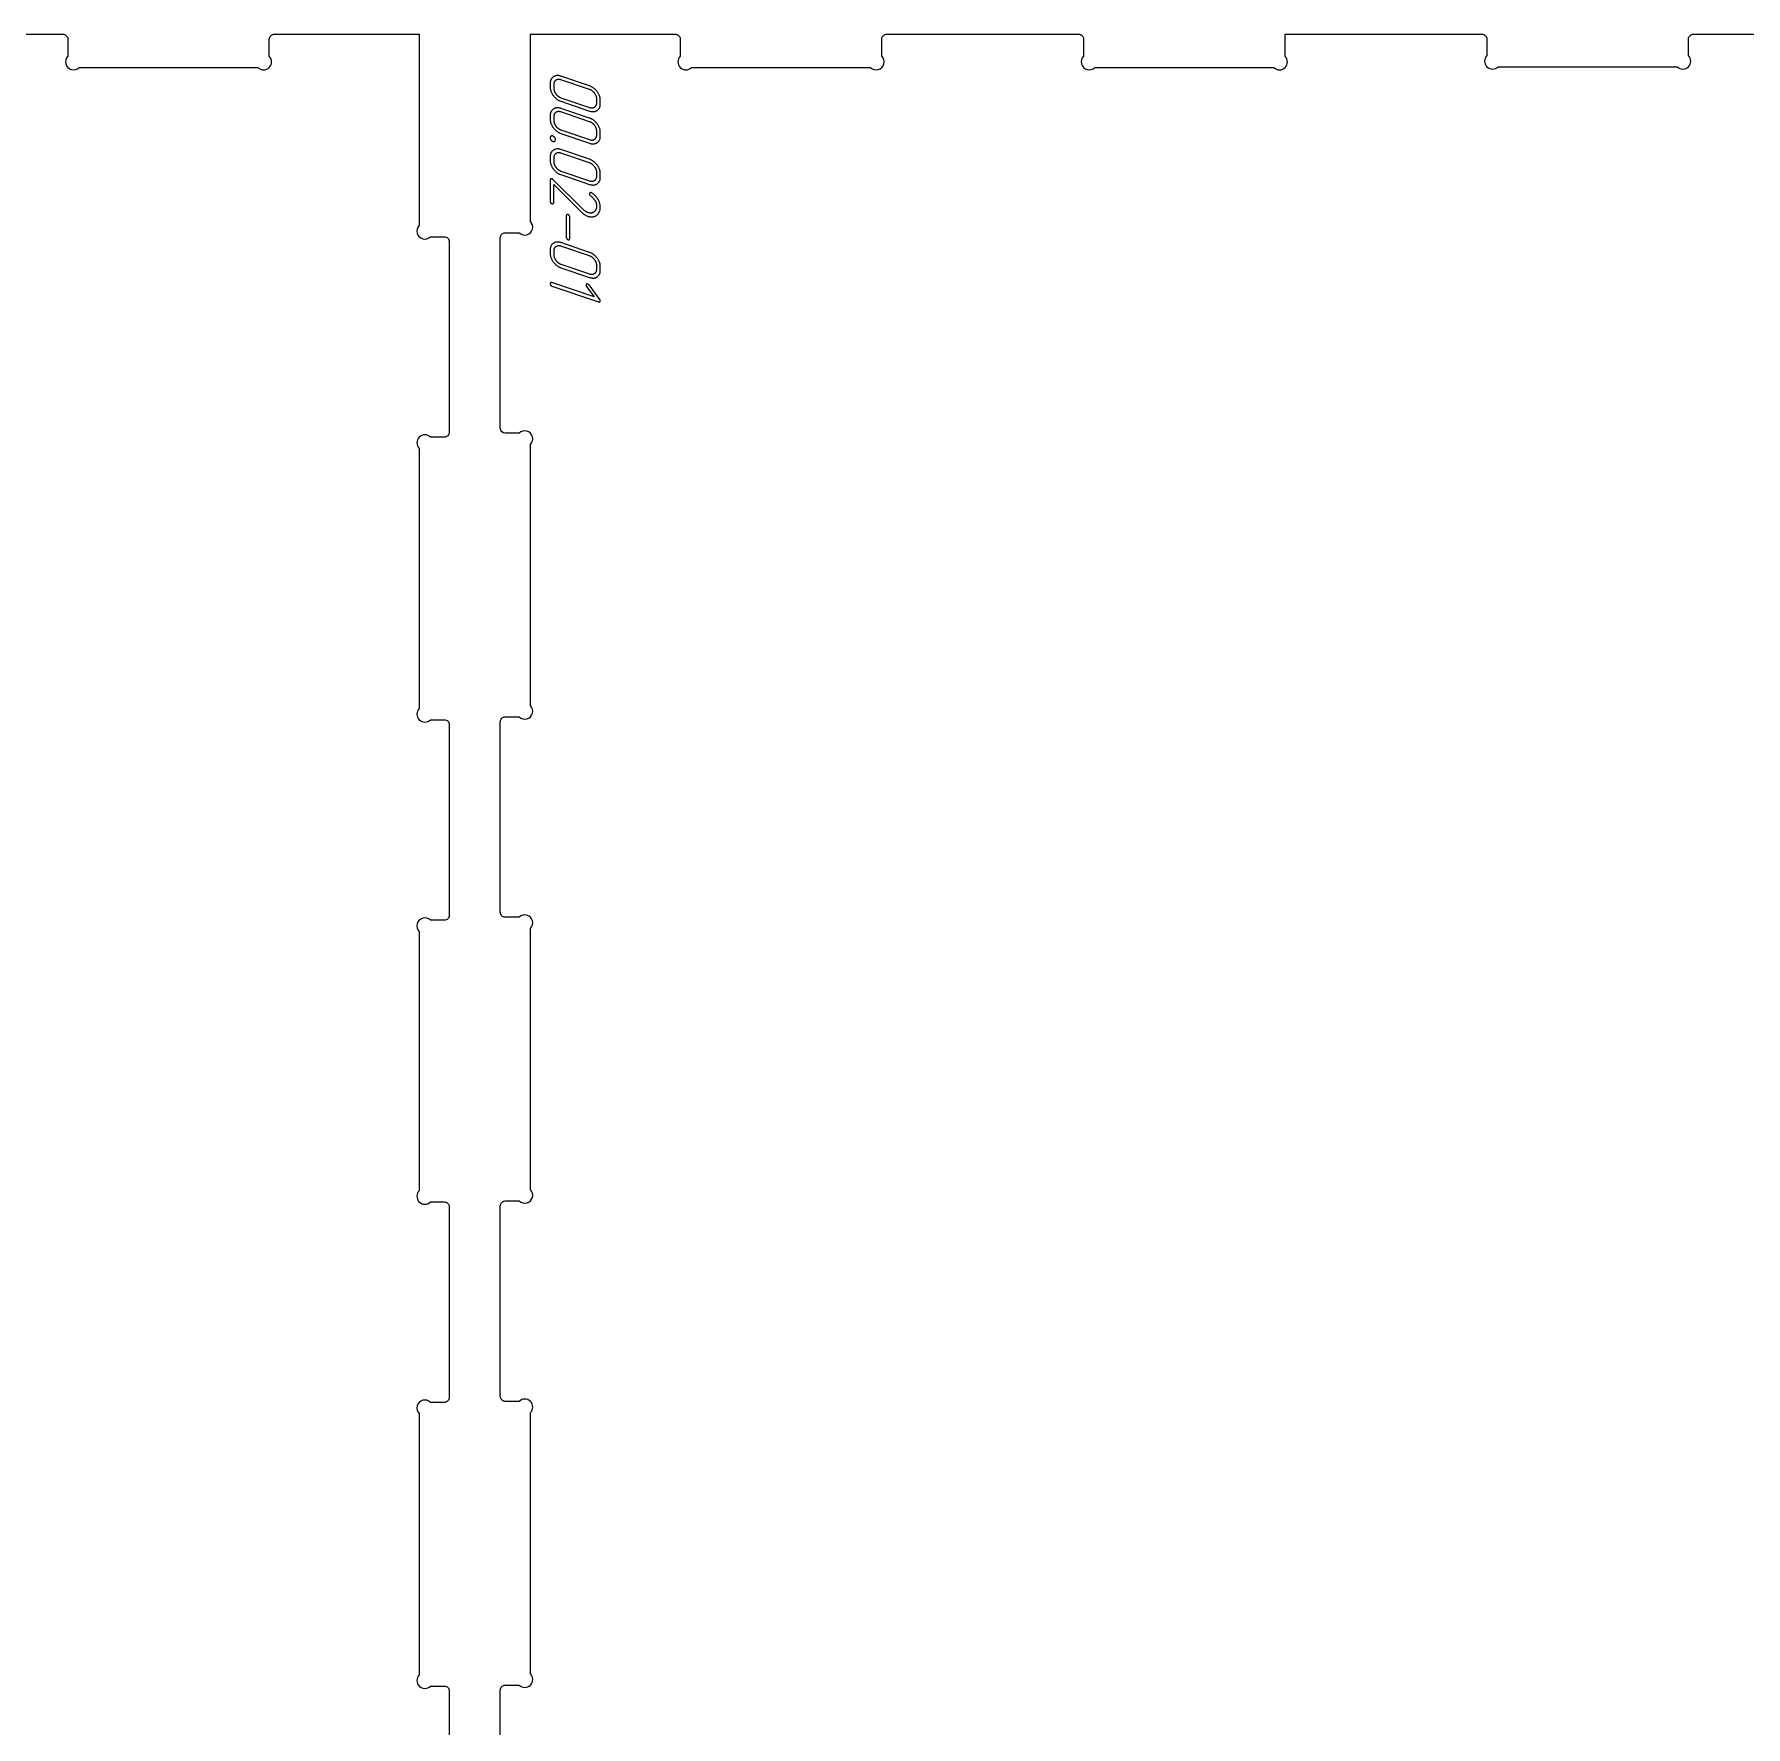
# Model space of a CAD drawing. Header units: millimetres. Extents: x 10 to 1486, y -701 to -10.
# Drawn here: x 803.1 to 1144.6, y -352.8 to -15.1 of the extents above; entities that cross this region are included whole.
import ezdxf

# ---------------------------------------------------------------- set-up
doc = ezdxf.new("R2010")
doc.units = ezdxf.units.MM
doc.layers.add('cut', color=7, linetype='Continuous', lineweight=0)
doc.layers.add('mark', color=7, linetype='Continuous', lineweight=0)

msp = doc.modelspace()

# ---------------------------------------------------------------- linework, layer by layer
at = {"layer": 'cut'}
for points in [[(770.584012, -15.076734), (808.843818, -15.076734, -0.4142135624), (809.843816, -16.076732), (809.843816, -19.481657, 1), (812.08888, -21.726721), (847.798671, -21.726721, 1), (850.043735, -19.481657), (850.043735, -16.076732, -0.4142135624), (851.043733, -15.076734), (879.943675, -15.076734), (879.943675, -53.231589, 1), (882.188739, -55.476653), (884.943665, -55.476653, -0.4142135624), (885.943663, -56.476651), (885.943663, -94.476575, -0.4142135624), (884.943665, -95.476573), (882.188739, -95.476573, 1), (879.943675, -97.721637), (879.943675, -149.631396, 1), (882.188739, -151.87646), (884.943665, -151.87646, -0.4142135624), (885.943663, -152.876458), (885.943663, -190.876382, -0.4142135624), (884.943665, -191.87638), (882.188739, -191.87638, 1), (879.943675, -194.121444), (879.943675, -245.831204, 1), (882.188739, -248.076268), (884.943665, -248.076268, -0.4142135624), (885.943663, -249.076266), (885.943663, -287.07619, -0.4142135624), (884.943665, -288.076188), (882.188739, -288.076188, 1), (879.943675, -290.321252), (879.943675, -342.431011, 1), (882.188739, -344.676075), (884.943665, -344.676075, -0.4142135624), (885.943663, -345.676073), (885.943663, -383.675997, -0.4142135624)], [(896.121411, -383.475997), (896.121411, -345.476073, -0.4142135624), (897.121409, -344.476075), (899.876335, -344.476075, 1), (902.121399, -342.231011), (902.121399, -290.121252, 1), (899.876335, -287.876188), (897.121409, -287.876188, -0.4142135624), (896.121411, -286.87619), (896.121411, -248.876266, -0.4142135624), (897.121409, -247.876268), (899.876335, -247.876268, 1), (902.121399, -245.631204), (902.121399, -193.521445, 1), (899.876335, -191.276381), (897.121409, -191.276381, -0.4142135624), (896.121411, -190.276383), (896.121411, -152.276459, -0.4142135624), (897.121409, -151.276461), (899.876335, -151.276461, 1), (902.121399, -149.031397), (902.121399, -96.921639, 1), (899.876335, -94.676575), (897.121409, -94.676575, -0.4142135573), (896.121411, -93.676577), (896.121411, -55.676653, -0.414213593), (897.121409, -54.676655), (899.876335, -54.676655, 1), (902.121399, -52.431591), (902.121399, -15.076734), (931.021341, -15.076734, -0.4142135624), (932.021339, -16.076732), (932.021339, -19.481657, 1), (934.266403, -21.726721), (969.976195, -21.726721, 1), (972.221259, -19.481657), (972.221259, -16.076732, -0.4142135624), (973.221257, -15.076734), (1011.481062, -15.076734, -0.4142135624), (1012.48106, -16.076732), (1012.48106, -19.481657, 1), (1014.726124, -21.726721), (1050.435916, -21.726721, 1), (1052.68098, -19.481657), (1052.68098, -15.076734), (1091.940784, -15.076734, -0.4142135624), (1092.940782, -16.076732), (1092.940782, -19.331657, 1), (1095.185846, -21.576721), (1130.895637, -21.576721, 1), (1133.140701, -19.331657), (1133.140701, -16.076732, -0.4142135624), (1134.140699, -15.076734), (1172.400505, -15.076734, -0.4142135624)]]:
    msp.add_lwpolyline(points, format="xyb", dxfattribs=at)
at = {"layer": 'mark'}
for points in [[(908.218431, -28.456749), (913.932705, -30.398709), (914.043266, -30.433803), (914.151734, -30.463218), (914.258109, -30.486955), (914.362392, -30.505015), (914.464582, -30.517396), (914.564679, -30.5241), (914.662684, -30.525125), (914.758596, -30.520472), (914.852416, -30.510142), (914.944143, -30.494133), (915.033777, -30.472447), (915.121319, -30.445082), (915.206768, -30.412039), (915.290124, -30.373319), (915.371388, -30.32892), (915.450559, -30.278843), (915.526243, -30.224149), (915.597043, -30.165899), (915.662961, -30.104092), (915.723996, -30.038728), (915.780148, -29.969808), (915.831418, -29.897331), (915.877804, -29.821297), (915.919308, -29.741707), (915.955929, -29.65856), (915.987667, -29.571857), (916.014523, -29.481597), (916.036495, -29.387781), (916.053585, -29.290408), (916.065792, -29.189478), (916.073116, -29.084992), (916.075558, -28.976949), (916.075558, -28.262664), (916.073047, -28.150399), (916.065513, -28.038604), (916.052957, -27.927278), (916.035379, -27.816422), (916.012779, -27.706035), (915.985156, -27.596117), (915.952511, -27.48667), (915.914844, -27.377691), (915.872154, -27.269183), (915.824442, -27.161143), (915.771708, -27.053574), (915.713951, -26.946474), (915.651173, -26.839843), (915.583371, -26.733682), (915.510548, -26.62799), (915.432702, -26.522768), (915.351508, -26.419924), (915.26864, -26.321366), (915.184098, -26.227093), (915.097881, -26.137107), (915.009991, -26.051407), (914.920426, -25.969992), (914.829188, -25.892864), (914.736275, -25.820021), (914.641688, -25.751465), (914.545427, -25.687194), (914.447492, -25.62721), (914.347883, -25.571511), (914.246599, -25.520099), (914.143642, -25.472972), (914.039011, -25.430131), (913.932705, -25.391576), (908.218431, -23.449616), (908.107019, -23.414341), (907.997784, -23.384967), (907.890725, -23.361493), (907.785842, -23.343921), (907.683136, -23.332249), (907.582606, -23.326478), (907.484252, -23.326608), (907.388075, -23.332638), (907.294074, -23.344569), (907.20225, -23.362401), (907.112601, -23.386134), (907.02513, -23.415768), (906.939834, -23.451302), (906.856715, -23.492737), (906.775772, -23.540073), (906.697005, -23.59331), (906.621754, -23.65095), (906.551358, -23.711496), (906.485817, -23.774947), (906.425131, -23.841304), (906.369299, -23.910567), (906.318323, -23.982735), (906.272201, -24.057809), (906.230935, -24.135789), (906.194523, -24.216675), (906.162966, -24.300466), (906.136264, -24.387163), (906.114417, -24.476766), (906.097425, -24.569274), (906.085288, -24.664688), (906.078005, -24.763008), (906.075578, -24.864234), (906.075578, -25.578518), (906.078047, -25.689932), (906.085455, -25.800959), (906.097802, -25.911601), (906.115087, -26.021856), (906.13731, -26.131724), (906.164473, -26.241207), (906.196574, -26.350303), (906.233613, -26.459013), (906.275591, -26.567337), (906.322508, -26.675274), (906.374364, -26.782825), (906.431157, -26.88999), (906.49289, -26.996769), (906.559561, -27.103161), (906.631171, -27.209167), (906.707719, -27.314787), (906.7877, -27.418085), (906.869605, -27.517127), (906.953436, -27.611911), (907.039192, -27.70244), (907.126873, -27.788711), (907.21648, -27.870725), (907.308011, -27.948483), (907.401468, -28.021984), (907.49685, -28.091228), (907.594157, -28.156216), (907.69339, -28.216947), (907.794548, -28.273421), (907.897631, -28.325638), (908.002639, -28.373598), (908.109572, -28.417302)], [(908.218431, -27.742465), (913.932705, -29.684425), (914.005277, -29.707449), (914.076566, -29.726743), (914.146572, -29.742308), (914.215294, -29.754144), (914.282732, -29.762251), (914.348887, -29.766629), (914.413759, -29.767277), (914.477347, -29.764196), (914.539651, -29.757386), (914.600672, -29.746846), (914.66041, -29.732578), (914.718864, -29.71458), (914.776035, -29.692853), (914.831922, -29.667396), (914.886526, -29.638211), (914.939846, -29.605296), (914.990878, -29.569287), (915.038618, -29.530821), (915.083065, -29.489896), (915.12422, -29.446514), (915.162083, -29.400674), (915.196653, -29.352375), (915.227931, -29.301619), (915.255917, -29.248405), (915.28061, -29.192732), (915.30201, -29.134602), (915.320119, -29.074014), (915.334934, -29.010968), (915.346458, -28.945464), (915.354689, -28.877502), (915.359627, -28.807082), (915.361274, -28.734204), (915.361274, -28.019919), (915.359641, -27.945941), (915.354745, -27.872221), (915.346583, -27.798758), (915.335158, -27.725552), (915.320467, -27.652605), (915.302513, -27.579915), (915.281293, -27.507483), (915.256809, -27.435308), (915.229061, -27.363391), (915.198048, -27.291732), (915.163771, -27.22033), (915.126229, -27.149186), (915.085423, -27.0783), (915.041352, -27.007672), (914.994017, -26.937301), (914.943417, -26.867187), (914.890502, -26.798603), (914.836219, -26.732819), (914.780569, -26.669835), (914.723552, -26.609651), (914.665167, -26.552267), (914.605416, -26.497684), (914.544297, -26.4459), (914.481811, -26.396917), (914.417958, -26.350735), (914.352738, -26.307352), (914.28615, -26.26677), (914.218195, -26.228987), (914.148874, -26.194005), (914.078185, -26.161824), (914.006128, -26.132442), (913.932705, -26.105861), (908.218431, -24.1639), (908.146709, -24.141211), (908.076188, -24.122306), (908.006866, -24.107185), (907.938744, -24.095848), (907.871821, -24.088295), (907.806099, -24.084527), (907.741576, -24.084542), (907.678253, -24.088342), (907.61613, -24.095926), (907.555207, -24.107295), (907.495483, -24.122447), (907.436959, -24.141384), (907.379635, -24.164104), (907.323511, -24.190609), (907.268586, -24.220898), (907.214861, -24.254972), (907.163397, -24.292017), (907.115252, -24.331223), (907.070428, -24.37259), (907.028924, -24.416118), (906.990741, -24.461806), (906.955877, -24.509655), (906.924335, -24.559664), (906.896112, -24.611835), (906.87121, -24.666165), (906.849628, -24.722657), (906.831366, -24.781309), (906.816425, -24.842122), (906.804804, -24.905095), (906.796503, -24.970229), (906.791522, -25.037523), (906.789862, -25.106979), (906.789862, -25.821263), (906.791453, -25.893539), (906.796224, -25.965724), (906.804176, -26.037819), (906.815309, -26.109823), (906.829622, -26.181736), (906.847116, -26.253558), (906.867792, -26.32529), (906.891648, -26.396932), (906.918684, -26.468482), (906.948902, -26.539942), (906.9823, -26.611311), (907.01888, -26.682589), (907.058639, -26.753777), (907.10158, -26.824874), (907.147702, -26.895881), (907.197004, -26.966796), (907.248706, -27.036267), (907.302026, -27.102939), (907.356965, -27.166813), (907.413522, -27.227887), (907.471697, -27.286162), (907.53149, -27.341639), (907.592902, -27.394316), (907.655932, -27.444195), (907.72058, -27.491275), (907.786847, -27.535556), (907.854732, -27.577038), (907.924235, -27.615721), (907.995356, -27.651605), (908.068096, -27.68469), (908.142454, -27.714977)], [(908.218431, -34.885307), (913.932705, -36.827268), (914.043266, -36.862361), (914.151734, -36.891777), (914.258109, -36.915514), (914.362392, -36.933573), (914.464582, -36.945955), (914.564679, -36.952658), (914.662684, -36.953684), (914.758596, -36.949031), (914.852416, -36.9387), (914.944143, -36.922692), (915.033777, -36.901005), (915.121319, -36.87364), (915.206768, -36.840598), (915.290124, -36.801877), (915.371388, -36.757479), (915.450559, -36.707402), (915.526243, -36.652708), (915.597043, -36.594458), (915.662961, -36.53265), (915.723996, -36.467287), (915.780148, -36.398366), (915.831418, -36.325889), (915.877804, -36.249856), (915.919308, -36.170266), (915.955929, -36.087119), (915.987667, -36.000416), (916.014523, -35.910156), (916.036495, -35.816339), (916.053585, -35.718966), (916.065792, -35.618036), (916.073116, -35.51355), (916.075558, -35.405507), (916.075558, -34.691223), (916.073047, -34.578958), (916.065513, -34.467162), (916.052957, -34.355837), (916.035379, -34.24498), (916.012779, -34.134593), (915.985156, -34.024676), (915.952511, -33.915228), (915.914844, -33.80625), (915.872154, -33.697741), (915.824442, -33.589702), (915.771708, -33.482132), (915.713951, -33.375032), (915.651173, -33.268402), (915.583371, -33.16224), (915.510548, -33.056549), (915.432702, -32.951327), (915.351508, -32.848483), (915.26864, -32.749924), (915.184098, -32.655652), (915.097881, -32.565666), (915.009991, -32.479965), (914.920426, -32.398551), (914.829188, -32.321422), (914.736275, -32.24858), (914.641688, -32.180023), (914.545427, -32.115753), (914.447492, -32.055768), (914.347883, -32.00007), (914.246599, -31.948657), (914.143642, -31.90153), (914.039011, -31.85869), (913.932705, -31.820135), (908.218431, -29.878175), (908.107019, -29.8429), (907.997784, -29.813525), (907.890725, -29.790052), (907.785842, -29.772479), (907.683136, -29.760807), (907.582606, -29.755036), (907.484252, -29.755166), (907.388075, -29.761197), (907.294074, -29.773128), (907.20225, -29.79096), (907.112601, -29.814693), (907.02513, -29.844326), (906.939834, -29.879861), (906.856715, -29.921296), (906.775772, -29.968632), (906.697005, -30.021868), (906.621754, -30.079508), (906.551358, -30.140054), (906.485817, -30.203505), (906.425131, -30.269863), (906.369299, -30.339125), (906.318323, -30.411294), (906.272201, -30.486368), (906.230935, -30.564348), (906.194523, -30.645233), (906.162966, -30.729025), (906.136264, -30.815722), (906.114417, -30.905324), (906.097425, -30.997833), (906.085288, -31.093247), (906.078005, -31.191567), (906.075578, -31.292792), (906.075578, -32.007077), (906.078047, -32.11849), (906.085455, -32.229518), (906.097802, -32.340159), (906.115087, -32.450414), (906.13731, -32.560283), (906.164473, -32.669765), (906.196574, -32.778862), (906.233613, -32.887571), (906.275591, -32.995895), (906.322508, -33.103833), (906.374364, -33.211384), (906.431157, -33.318549), (906.49289, -33.425327), (906.559561, -33.53172), (906.631171, -33.637726), (906.707719, -33.743345), (906.7877, -33.846644), (906.869605, -33.945685), (906.953436, -34.04047), (907.039192, -34.130998), (907.126873, -34.217269), (907.21648, -34.299284), (907.308011, -34.377042), (907.401468, -34.450543), (907.49685, -34.519787), (907.594157, -34.584774), (907.69339, -34.645505), (907.794548, -34.701979), (907.897631, -34.754196), (908.002639, -34.802157), (908.109572, -34.84586)], [(908.218431, -34.171023), (913.932705, -36.112984), (914.005277, -36.136007), (914.076566, -36.155302), (914.146572, -36.170867), (914.215294, -36.182703), (914.282732, -36.19081), (914.348887, -36.195187), (914.413759, -36.195836), (914.477347, -36.192755), (914.539651, -36.185944), (914.600672, -36.175405), (914.66041, -36.161136), (914.718864, -36.143138), (914.776035, -36.121411), (914.831922, -36.095955), (914.886526, -36.066769), (914.939846, -36.033854), (914.990878, -35.997846), (915.038618, -35.959379), (915.083065, -35.918455), (915.12422, -35.875072), (915.162083, -35.829232), (915.196653, -35.780934), (915.227931, -35.730177), (915.255917, -35.676963), (915.28061, -35.621291), (915.30201, -35.563161), (915.320119, -35.502573), (915.334934, -35.439526), (915.346458, -35.374022), (915.354689, -35.30606), (915.359627, -35.23564), (915.361274, -35.162762), (915.361274, -34.448478), (915.359641, -34.3745), (915.354745, -34.300779), (915.346583, -34.227316), (915.335158, -34.154111), (915.320467, -34.081163), (915.302513, -34.008474), (915.281293, -33.936041), (915.256809, -33.863867), (915.229061, -33.79195), (915.198048, -33.720291), (915.163771, -33.648889), (915.126229, -33.577745), (915.085423, -33.506859), (915.041352, -33.43623), (914.994017, -33.365859), (914.943417, -33.295746), (914.890502, -33.227161), (914.836219, -33.161377), (914.780569, -33.098393), (914.723552, -33.038209), (914.665167, -32.980826), (914.605416, -32.926242), (914.544297, -32.874459), (914.481811, -32.825476), (914.417958, -32.779293), (914.352738, -32.735911), (914.28615, -32.695328), (914.218195, -32.657546), (914.148874, -32.622564), (914.078185, -32.590382), (914.006128, -32.561001), (913.932705, -32.534419), (908.218431, -30.592459), (908.146709, -30.569769), (908.076188, -30.550864), (908.006866, -30.535743), (907.938744, -30.524406), (907.871821, -30.516854), (907.806099, -30.513085), (907.741576, -30.513101), (907.678253, -30.516901), (907.61613, -30.524485), (907.555207, -30.535853), (907.495483, -30.551006), (907.436959, -30.569942), (907.379635, -30.592663), (907.323511, -30.619168), (907.268586, -30.649457), (907.214861, -30.68353), (907.163397, -30.720576), (907.115252, -30.759782), (907.070428, -30.801149), (907.028924, -30.844676), (906.990741, -30.890365), (906.955877, -30.938214), (906.924335, -30.988223), (906.896112, -31.040393), (906.87121, -31.094724), (906.849628, -31.151215), (906.831366, -31.209867), (906.816425, -31.27068), (906.804804, -31.333653), (906.796503, -31.398787), (906.791522, -31.466082), (906.789862, -31.535537), (906.789862, -32.249822), (906.791453, -32.322098), (906.796224, -32.394283), (906.804176, -32.466377), (906.815309, -32.538381), (906.829622, -32.610295), (906.847116, -32.682117), (906.867792, -32.753849), (906.891648, -32.82549), (906.918684, -32.897041), (906.948902, -32.9685), (906.9823, -33.03987), (907.01888, -33.111148), (907.058639, -33.182336), (907.10158, -33.253433), (907.147702, -33.324439), (907.197004, -33.395355), (907.248706, -33.464826), (907.302026, -33.531498), (907.356965, -33.595371), (907.413522, -33.656445), (907.471697, -33.714721), (907.53149, -33.770197), (907.592902, -33.822875), (907.655932, -33.872753), (907.72058, -33.919833), (907.786847, -33.964114), (907.854732, -34.005596), (907.924235, -34.044279), (907.995356, -34.080164), (908.068096, -34.113249), (908.142454, -34.143536)], [(907.147004, -36.121242), (907.145184, -36.0722), (907.139722, -36.02418), (907.130619, -35.977182), (907.117875, -35.931206), (907.10149, -35.886252), (907.081463, -35.84232), (907.057795, -35.79941), (907.030487, -35.757522), (906.999537, -35.716657), (906.964945, -35.676814), (906.926999, -35.638097), (906.889416, -35.60186), (906.853339, -35.568522), (906.818768, -35.538081), (906.785705, -35.510538), (906.754148, -35.485892), (906.724098, -35.464144), (906.695554, -35.445294), (906.668518, -35.429341), (906.642987, -35.416286), (906.618964, -35.406129), (906.613194, -35.404042), (906.604605, -35.401151), (906.584673, -35.394905), (906.545373, -35.384489), (906.506827, -35.376838), (906.469034, -35.371954), (906.431995, -35.369836), (906.395708, -35.370484), (906.360175, -35.373898), (906.325396, -35.380079), (906.29137, -35.389025), (906.258097, -35.400738), (906.225578, -35.415217), (906.203056, -35.430534), (906.182365, -35.447782), (906.163505, -35.46696), (906.146476, -35.488069), (906.131278, -35.511108), (906.117912, -35.536078), (906.106376, -35.562978), (906.096672, -35.591809), (906.088798, -35.62257), (906.082756, -35.655262), (906.078544, -35.689884), (906.076164, -35.726437), (906.07562, -35.76509), (906.077085, -35.804759), (906.080642, -35.843701), (906.086292, -35.881915), (906.094035, -35.919402), (906.10387, -35.956161), (906.115798, -35.992193), (906.129819, -36.027497), (906.145932, -36.062074), (906.164138, -36.095923), (906.184436, -36.129044), (906.206828, -36.161438), (906.231311, -36.193105), (906.257741, -36.223973), (906.312045, -36.281193), (906.367395, -36.331966), (906.423791, -36.376292), (906.481234, -36.414171), (906.539723, -36.445604), (906.599258, -36.47059), (906.629324, -36.480573), (906.65917, -36.488426), (906.688755, -36.494096), (906.718078, -36.497584), (906.747139, -36.49889), (906.775939, -36.498013), (906.804477, -36.494953), (906.832754, -36.489711), (906.860769, -36.482286), (906.888523, -36.472679), (906.916015, -36.460889), (906.943245, -36.446916), (906.996335, -36.412811), (907.0204, -36.393864), (907.042373, -36.373944), (907.062253, -36.353051), (907.08004, -36.331186), (907.095735, -36.308347), (907.109337, -36.284536), (907.120846, -36.259752), (907.130263, -36.233996), (907.137587, -36.207267), (907.142819, -36.179565), (907.145958, -36.15089)], [(908.218431, -43.099577), (913.932705, -45.041537), (914.043266, -45.076631), (914.151734, -45.106046), (914.258109, -45.129783), (914.362392, -45.147843), (914.464582, -45.160224), (914.564679, -45.166927), (914.662684, -45.167953), (914.758596, -45.1633), (914.852416, -45.15297), (914.944143, -45.136961), (915.033777, -45.115274), (915.121319, -45.08791), (915.206768, -45.054867), (915.290124, -45.016147), (915.371388, -44.971748), (915.450559, -44.921671), (915.526243, -44.866977), (915.597043, -44.808727), (915.662961, -44.74692), (915.723996, -44.681556), (915.780148, -44.612636), (915.831418, -44.540159), (915.877804, -44.464125), (915.919308, -44.384535), (915.955929, -44.301388), (915.987667, -44.214685), (916.014523, -44.124425), (916.036495, -44.030609), (916.053585, -43.933235), (916.065792, -43.832306), (916.073116, -43.727819), (916.075558, -43.619777), (916.075558, -42.905492), (916.073047, -42.793227), (916.065513, -42.681432), (916.052957, -42.570106), (916.035379, -42.459249), (916.012779, -42.348863), (915.985156, -42.238945), (915.952511, -42.129497), (915.914844, -42.020519), (915.872154, -41.91201), (915.824442, -41.803971), (915.771708, -41.696402), (915.713951, -41.589301), (915.651173, -41.482671), (915.583371, -41.37651), (915.510548, -41.270818), (915.432702, -41.165596), (915.351508, -41.062752), (915.26864, -40.964194), (915.184098, -40.869921), (915.097881, -40.779935), (915.009991, -40.694235), (914.920426, -40.61282), (914.829188, -40.535692), (914.736275, -40.462849), (914.641688, -40.394293), (914.545427, -40.330022), (914.447492, -40.270038), (914.347883, -40.214339), (914.246599, -40.162926), (914.143642, -40.1158), (914.039011, -40.072959), (913.932705, -40.034404), (908.218431, -38.092444), (908.107019, -38.057169), (907.997784, -38.027795), (907.890725, -38.004321), (907.785842, -37.986749), (907.683136, -37.975077), (907.582606, -37.969306), (907.484252, -37.969435), (907.388075, -37.975466), (907.294074, -37.987397), (907.20225, -38.005229), (907.112601, -38.028962), (907.02513, -38.058596), (906.939834, -38.09413), (906.856715, -38.135565), (906.775772, -38.182901), (906.697005, -38.236138), (906.621754, -38.293778), (906.551358, -38.354323), (906.485817, -38.417775), (906.425131, -38.484132), (906.369299, -38.553395), (906.318323, -38.625563), (906.272201, -38.700637), (906.230935, -38.778617), (906.194523, -38.859503), (906.162966, -38.943294), (906.136264, -39.029991), (906.114417, -39.119594), (906.097425, -39.212102), (906.085288, -39.307516), (906.078005, -39.405836), (906.075578, -39.507062), (906.075578, -40.221346), (906.078047, -40.33276), (906.085455, -40.443787), (906.097802, -40.554428), (906.115087, -40.664683), (906.13731, -40.774552), (906.164473, -40.884035), (906.196574, -40.993131), (906.233613, -41.101841), (906.275591, -41.210164), (906.322508, -41.318102), (906.374364, -41.425653), (906.431157, -41.532818), (906.49289, -41.639596), (906.559561, -41.745989), (906.631171, -41.851995), (906.707719, -41.957615), (906.7877, -42.060913), (906.869605, -42.159955), (906.953436, -42.254739), (907.039192, -42.345267), (907.126873, -42.431539), (907.21648, -42.513553), (907.308011, -42.591311), (907.401468, -42.664812), (907.49685, -42.734056), (907.594157, -42.799044), (907.69339, -42.859774), (907.794548, -42.916248), (907.897631, -42.968466), (908.002639, -43.016426), (908.109572, -43.06013)], [(908.218431, -42.385292), (913.932705, -44.327253), (914.005277, -44.350277), (914.076566, -44.369571), (914.146572, -44.385136), (914.215294, -44.396972), (914.282732, -44.405079), (914.348887, -44.409457), (914.413759, -44.410105), (914.477347, -44.407024), (914.539651, -44.400214), (914.600672, -44.389674), (914.66041, -44.375406), (914.718864, -44.357408), (914.776035, -44.33568), (914.831922, -44.310224), (914.886526, -44.281038), (914.939846, -44.248124), (914.990878, -44.212115), (915.038618, -44.173649), (915.083065, -44.132724), (915.12422, -44.089342), (915.162083, -44.043501), (915.196653, -43.995203), (915.227931, -43.944447), (915.255917, -43.891232), (915.28061, -43.83556), (915.30201, -43.77743), (915.320119, -43.716842), (915.334934, -43.653796), (915.346458, -43.588292), (915.354689, -43.52033), (915.359627, -43.44991), (915.361274, -43.377032), (915.361274, -42.662747), (915.359641, -42.588769), (915.354745, -42.515048), (915.346583, -42.441586), (915.335158, -42.36838), (915.320467, -42.295433), (915.302513, -42.222743), (915.281293, -42.150311), (915.256809, -42.078136), (915.229061, -42.006219), (915.198048, -41.93456), (915.163771, -41.863158), (915.126229, -41.792014), (915.085423, -41.721128), (915.041352, -41.650499), (914.994017, -41.580128), (914.943417, -41.510015), (914.890502, -41.441431), (914.836219, -41.375646), (914.780569, -41.312662), (914.723552, -41.252479), (914.665167, -41.195095), (914.605416, -41.140511), (914.544297, -41.088728), (914.481811, -41.039745), (914.417958, -40.993562), (914.352738, -40.95018), (914.28615, -40.909597), (914.218195, -40.871815), (914.148874, -40.836833), (914.078185, -40.804651), (914.006128, -40.77527), (913.932705, -40.748689), (908.218431, -38.806728), (908.146709, -38.784039), (908.076188, -38.765134), (908.006866, -38.750013), (907.938744, -38.738676), (907.871821, -38.731123), (907.806099, -38.727355), (907.741576, -38.72737), (907.678253, -38.73117), (907.61613, -38.738754), (907.555207, -38.750122), (907.495483, -38.765275), (907.436959, -38.784211), (907.379635, -38.806932), (907.323511, -38.833437), (907.268586, -38.863726), (907.214861, -38.897799), (907.163397, -38.934845), (907.115252, -38.974051), (907.070428, -39.015418), (907.028924, -39.058946), (906.990741, -39.104634), (906.955877, -39.152483), (906.924335, -39.202492), (906.896112, -39.254662), (906.87121, -39.308993), (906.849628, -39.365485), (906.831366, -39.424137), (906.816425, -39.484949), (906.804804, -39.547923), (906.796503, -39.613057), (906.791522, -39.680351), (906.789862, -39.749807), (906.789862, -40.464091), (906.791453, -40.536367), (906.796224, -40.608552), (906.804176, -40.680647), (906.815309, -40.752651), (906.829622, -40.824564), (906.847116, -40.896386), (906.867792, -40.968118), (906.891648, -41.039759), (906.918684, -41.11131), (906.948902, -41.18277), (906.9823, -41.254139), (907.01888, -41.325417), (907.058639, -41.396605), (907.10158, -41.467702), (907.147702, -41.538709), (907.197004, -41.609624), (907.248706, -41.679095), (907.302026, -41.745767), (907.356965, -41.80964), (907.413522, -41.870715), (907.471697, -41.92899), (907.53149, -41.984466), (907.592902, -42.037144), (907.655932, -42.087023), (907.72058, -42.134103), (907.786847, -42.178383), (907.854732, -42.219865), (907.924235, -42.258549), (907.995356, -42.294433), (908.068096, -42.327518), (908.142454, -42.357805)], [(914.381142, -46.758163), (914.253017, -46.693208), (914.21479, -46.68195), (914.178456, -46.674796), (914.144017, -46.671745), (914.111471, -46.672798), (914.08082, -46.677953), (914.052062, -46.687212), (914.025197, -46.700575), (914.000227, -46.71804), (913.977705, -46.738682), (913.958186, -46.761571), (913.94167, -46.786707), (913.928157, -46.814092), (913.917647, -46.843725), (913.910139, -46.875605), (913.905635, -46.909733), (913.904134, -46.946109), (913.916124, -47.008225), (913.930779, -47.065891), (913.948099, -47.119107), (913.968084, -47.167872), (914.000095, -47.215786), (914.039206, -47.26165), (914.085418, -47.305462), (914.138731, -47.347224), (914.219836, -47.408457), (914.297914, -47.469916), (914.372967, -47.531603), (914.444995, -47.593516), (914.513997, -47.655657), (914.579973, -47.718025), (914.642923, -47.78062), (914.702849, -47.843443), (914.759748, -47.906492), (914.813622, -47.969769), (914.86447, -48.033272), (914.912293, -48.097003), (914.95709, -48.160961), (914.998861, -48.225146), (915.037607, -48.289558), (915.073328, -48.354198), (915.106466, -48.418852), (915.137467, -48.48331), (915.166329, -48.547572), (915.193054, -48.611636), (915.217641, -48.675504), (915.240089, -48.739176), (915.2604, -48.802651), (915.278573, -48.865929), (915.294608, -48.929011), (915.308504, -48.991896), (915.320263, -49.054584), (915.329884, -49.117076), (915.337367, -49.179371), (915.342712, -49.24147), (915.345919, -49.303372), (915.346988, -49.365078), (915.344813, -49.453512), (915.33829, -49.540245), (915.327417, -49.625275), (915.312194, -49.708604), (915.292623, -49.79023), (915.268703, -49.870155), (915.240433, -49.948377), (915.207814, -50.024898), (915.171626, -50.098642), (915.132647, -50.168536), (915.090878, -50.234579), (915.046319, -50.296772), (914.99897, -50.355115), (914.94883, -50.409607), (914.895901, -50.460248), (914.840181, -50.50704), (914.776872, -50.556453), (914.711835, -50.600702), (914.645068, -50.639788), (914.576572, -50.67371), (914.506348, -50.702469), (914.434394, -50.726064), (914.360711, -50.744496), (914.285299, -50.757764), (914.208158, -50.765869), (914.129288, -50.76881), (914.048689, -50.766587), (913.966361, -50.759201), (913.882304, -50.746652), (913.796518, -50.728938), (913.709003, -50.706062), (913.619759, -50.678021), (913.552181, -50.653712), (913.48505, -50.626877), (913.418365, -50.597517), (913.352126, -50.565633), (913.286334, -50.531223), (913.220988, -50.494288), (913.156088, -50.454828), (913.091635, -50.412843), (912.841747, -50.220768), (912.5634, -49.976125), (906.632273, -44.039084), (906.594822, -44.004486), (906.553786, -43.97491), (906.509164, -43.950356), (906.460957, -43.930825), (906.423931, -43.919816), (906.387798, -43.912236), (906.352558, -43.908083), (906.318211, -43.90736), (906.284757, -43.910064), (906.252196, -43.916198), (906.220527, -43.925759), (906.189752, -43.938749), (906.162992, -43.960115), (906.139801, -43.982918), (906.120177, -44.007157), (906.104121, -44.032834), (906.091634, -44.059947), (906.082714, -44.088498), (906.077362, -44.118485), (906.075578, -44.149909), (906.075578, -48.421329), (906.077364, -48.463566), (906.082721, -48.50456), (906.091649, -48.544313), (906.104149, -48.582825), (906.120221, -48.620094), (906.139863, -48.656123), (906.163078, -48.690909), (906.189863, -48.724454), (906.218658, -48.756004), (906.247899, -48.784805), (906.277586, -48.810858), (906.30772, -48.834163), (906.338301, -48.85472), (906.369327, -48.872528), (906.4008, -48.887588), (906.43272, -48.8999), (906.46464, -48.908949), (906.496113, -48.914276), (906.527139, -48.915882), (906.55772, -48.913767), (906.587854, -48.90793), (906.617541, -48.898372), (906.646782, -48.885093), (906.675577, -48.868092), (906.702362, -48.8484), (906.725577, -48.827049), (906.745219, -48.804037), (906.761291, -48.779364), (906.773791, -48.753032), (906.782719, -48.72504), (906.788076, -48.695387), (906.789862, -48.664075), (906.789862, -45.064082), (912.164293, -50.440522), (912.245048, -50.516144), (912.324047, -50.588406), (912.401288, -50.657309), (912.476772, -50.722852), (912.5505, -50.785035), (912.622471, -50.843859), (912.692685, -50.899323), (912.761143, -50.951427), (912.827843, -51.000172), (912.892787, -51.045557), (912.956085, -51.087669), (913.019189, -51.127636), (913.146154, -51.202176), (913.274126, -51.269524), (913.403108, -51.32968), (913.533097, -51.382644), (913.59847, -51.406429), (913.614853, -51.412094), (913.618951, -51.413493), (913.62231, -51.414634), (913.628287, -51.416653), (913.652143, -51.424568), (913.746783, -51.453645), (913.840168, -51.478592), (913.932299, -51.499408), (914.023175, -51.516093), (914.112797, -51.528647), (914.201164, -51.537071), (914.288276, -51.541365), (914.374134, -51.541527), (914.458737, -51.537559), (914.542086, -51.529461), (914.62418, -51.517232), (914.705019, -51.500872), (914.784604, -51.480381), (914.862934, -51.45576), (914.94001, -51.427008), (915.015831, -51.394125), (915.090397, -51.357112), (915.163709, -51.315968), (915.235767, -51.270694), (915.306569, -51.221288), (915.376117, -51.167753), (915.440153, -51.113376), (915.501115, -51.057014), (915.559003, -50.998665), (915.613818, -50.93833), (915.665559, -50.876008), (915.714226, -50.8117), (915.759819, -50.745406), (915.802339, -50.677125), (915.841785, -50.606858), (915.878157, -50.534605), (915.911456, -50.460365), (915.941681, -50.384139), (915.968832, -50.305926), (915.992909, -50.225727), (916.013913, -50.143542), (916.031843, -50.05937), (916.046699, -49.973212), (916.058482, -49.885068), (916.067191, -49.794937), (916.072826, -49.70282), (916.075387, -49.608717), (916.075547, -49.58488), (916.075556, -49.574006), (916.075534, -49.565303), (916.075176, -49.530523), (916.06944, -49.391905), (916.056823, -49.254087), (916.037324, -49.117069), (916.010942, -48.980852), (915.977679, -48.845435), (915.937533, -48.710819), (915.890505, -48.577003), (915.836595, -48.443988), (915.775803, -48.311773), (915.708128, -48.180359), (915.690134, -48.14763), (915.670361, -48.112297), (915.628048, -48.039546), (915.583828, -47.967621), (915.537699, -47.896523), (915.489663, -47.826252), (915.439719, -47.756808), (915.387867, -47.688191), (915.334108, -47.6204), (915.27844, -47.553437), (915.220864, -47.487301), (915.161381, -47.421991), (915.099989, -47.357508), (915.03669, -47.293853), (914.971483, -47.231024), (914.904368, -47.169022), (914.835345, -47.107847), (914.764414, -47.047499), (914.691575, -46.987978), (914.616829, -46.929284), (914.540174, -46.871417), (914.461612, -46.814377)], [(909.289857, -51.313734), (909.289857, -55.59944), (909.291643, -55.641676), (909.297, -55.682671), (909.305929, -55.722424), (909.318429, -55.760935), (909.3345, -55.798205), (909.354143, -55.834233), (909.377357, -55.869019), (909.404143, -55.902564), (909.432937, -55.934113), (909.462178, -55.962909), (909.491866, -55.988953), (909.522, -56.012246), (909.55258, -56.032787), (909.583607, -56.050576), (909.61508, -56.065613), (909.646999, -56.077899), (909.678919, -56.086974), (909.710392, -56.092324), (909.741419, -56.093949), (909.771999, -56.09185), (909.802133, -56.086025), (909.83182, -56.076476), (909.861061, -56.063202), (909.889856, -56.046203), (909.916642, -56.026511), (909.939856, -56.005159), (909.959499, -55.982147), (909.97557, -55.957475), (909.98807, -55.931142), (909.996999, -55.90315), (910.002356, -55.873498), (910.004141, -55.842185), (910.004141, -51.556479), (910.002917, -51.523366), (909.999245, -51.490989), (909.993124, -51.459348), (909.984554, -51.428444), (909.973537, -51.398277), (909.960071, -51.368847), (909.944156, -51.340153), (909.925793, -51.312196), (909.904982, -51.284976), (909.881723, -51.258492), (909.830983, -51.208799), (909.806824, -51.186719), (909.783732, -51.166573), (909.761707, -51.14836), (909.740749, -51.13208), (909.720859, -51.117734), (909.702035, -51.105321), (909.684279, -51.094842), (909.667591, -51.086296), (909.651969, -51.079683), (909.648231, -51.078332), (909.642542, -51.076417), (909.629254, -51.072241), (909.577357, -51.060045), (909.527468, -51.05506), (909.479589, -51.057288), (909.433718, -51.066727), (909.389857, -51.083378), (909.366419, -51.10143), (909.346107, -51.122552), (909.32892, -51.146742), (909.314857, -51.174002), (909.30392, -51.204332), (909.296107, -51.23773), (909.29142, -51.274198)], [(908.218431, -61.670968), (913.932705, -63.612929), (914.043266, -63.648022), (914.151734, -63.677437), (914.258109, -63.701175), (914.362392, -63.719234), (914.464582, -63.731616), (914.564679, -63.738319), (914.662684, -63.739344), (914.758596, -63.734692), (914.852416, -63.724361), (914.944143, -63.708352), (915.033777, -63.686666), (915.121319, -63.659301), (915.206768, -63.626259), (915.290124, -63.587538), (915.371388, -63.543139), (915.450559, -63.493063), (915.526243, -63.438369), (915.597043, -63.380118), (915.662961, -63.318311), (915.723996, -63.252947), (915.780148, -63.184027), (915.831418, -63.11155), (915.877804, -63.035517), (915.919308, -62.955926), (915.955929, -62.87278), (915.987667, -62.786076), (916.014523, -62.695817), (916.036495, -62.602), (916.053585, -62.504627), (916.065792, -62.403697), (916.073116, -62.299211), (916.075558, -62.191168), (916.075558, -61.476884), (916.073047, -61.364619), (916.065513, -61.252823), (916.052957, -61.141497), (916.035379, -61.030641), (916.012779, -60.920254), (915.985156, -60.810337), (915.952511, -60.700889), (915.914844, -60.591911), (915.872154, -60.483402), (915.824442, -60.375363), (915.771708, -60.267793), (915.713951, -60.160693), (915.651173, -60.054062), (915.583371, -59.947901), (915.510548, -59.84221), (915.432702, -59.736988), (915.351508, -59.634143), (915.26864, -59.535585), (915.184098, -59.441313), (915.097881, -59.351326), (915.009991, -59.265626), (914.920426, -59.184212), (914.829188, -59.107083), (914.736275, -59.034241), (914.641688, -58.965684), (914.545427, -58.901414), (914.447492, -58.841429), (914.347883, -58.78573), (914.246599, -58.734318), (914.143642, -58.687191), (914.039011, -58.64435), (913.932705, -58.605796), (908.218431, -56.663835), (908.107019, -56.62856), (907.997784, -56.599186), (907.890725, -56.575713), (907.785842, -56.55814), (907.683136, -56.546468), (907.582606, -56.540697), (907.484252, -56.540827), (907.388075, -56.546857), (907.294074, -56.558789), (907.20225, -56.576621), (907.112601, -56.600353), (907.02513, -56.629987), (906.939834, -56.665521), (906.856715, -56.706957), (906.775772, -56.754292), (906.697005, -56.807529), (906.621754, -56.865169), (906.551358, -56.925715), (906.485817, -56.989166), (906.425131, -57.055523), (906.369299, -57.124786), (906.318323, -57.196955), (906.272201, -57.272029), (906.230935, -57.350009), (906.194523, -57.430894), (906.162966, -57.514685), (906.136264, -57.601382), (906.114417, -57.690985), (906.097425, -57.783494), (906.085288, -57.878908), (906.078005, -57.977227), (906.075578, -58.078453), (906.075578, -58.792737), (906.078047, -58.904151), (906.085455, -59.015179), (906.097802, -59.12582), (906.115087, -59.236075), (906.13731, -59.345944), (906.164473, -59.455426), (906.196574, -59.564522), (906.233613, -59.673232), (906.275591, -59.781556), (906.322508, -59.889493), (906.374364, -59.997044), (906.431157, -60.104209), (906.49289, -60.210988), (906.559561, -60.31738), (906.631171, -60.423386), (906.707719, -60.529006), (906.7877, -60.632304), (906.869605, -60.731346), (906.953436, -60.826131), (907.039192, -60.916659), (907.126873, -61.00293), (907.21648, -61.084945), (907.308011, -61.162702), (907.401468, -61.236203), (907.49685, -61.305448), (907.594157, -61.370435), (907.69339, -61.431166), (907.794548, -61.48764), (907.897631, -61.539857), (908.002639, -61.587817), (908.109572, -61.631521)], [(908.218431, -60.956684), (913.932705, -62.898644), (914.005277, -62.921668), (914.076566, -62.940962), (914.146572, -62.956528), (914.215294, -62.968364), (914.282732, -62.97647), (914.348887, -62.980848), (914.413759, -62.981496), (914.477347, -62.978415), (914.539651, -62.971605), (914.600672, -62.961066), (914.66041, -62.946797), (914.718864, -62.928799), (914.776035, -62.907072), (914.831922, -62.881615), (914.886526, -62.85243), (914.939846, -62.819515), (914.990878, -62.783506), (915.038618, -62.74504), (915.083065, -62.704116), (915.12422, -62.660733), (915.162083, -62.614893), (915.196653, -62.566594), (915.227931, -62.515838), (915.255917, -62.462624), (915.28061, -62.406952), (915.30201, -62.348821), (915.320119, -62.288233), (915.334934, -62.225187), (915.346458, -62.159683), (915.354689, -62.091721), (915.359627, -62.021301), (915.361274, -61.948423), (915.361274, -61.234139), (915.359641, -61.16016), (915.354745, -61.08644), (915.346583, -61.012977), (915.335158, -60.939772), (915.320467, -60.866824), (915.302513, -60.794134), (915.281293, -60.721702), (915.256809, -60.649527), (915.229061, -60.577611), (915.198048, -60.505951), (915.163771, -60.43455), (915.126229, -60.363406), (915.085423, -60.292519), (915.041352, -60.221891), (914.994017, -60.15152), (914.943417, -60.081407), (914.890502, -60.012822), (914.836219, -59.947038), (914.780569, -59.884054), (914.723552, -59.82387), (914.665167, -59.766486), (914.605416, -59.711903), (914.544297, -59.66012), (914.481811, -59.611137), (914.417958, -59.564954), (914.352738, -59.521571), (914.28615, -59.480989), (914.218195, -59.443207), (914.148874, -59.408225), (914.078185, -59.376043), (914.006128, -59.346661), (913.932705, -59.32008), (908.218431, -57.37812), (908.146709, -57.35543), (908.076188, -57.336525), (908.006866, -57.321404), (907.938744, -57.310067), (907.871821, -57.302515), (907.806099, -57.298746), (907.741576, -57.298762), (907.678253, -57.302562), (907.61613, -57.310146), (907.555207, -57.321514), (907.495483, -57.336666), (907.436959, -57.355603), (907.379635, -57.378324), (907.323511, -57.404828), (907.268586, -57.435118), (907.214861, -57.469191), (907.163397, -57.506236), (907.115252, -57.545443), (907.070428, -57.58681), (907.028924, -57.630337), (906.990741, -57.676025), (906.955877, -57.723874), (906.924335, -57.773884), (906.896112, -57.826054), (906.87121, -57.880385), (906.849628, -57.936876), (906.831366, -57.995528), (906.816425, -58.056341), (906.804804, -58.119314), (906.796503, -58.184448), (906.791522, -58.251743), (906.789862, -58.321198), (906.789862, -59.035482), (906.791453, -59.107758), (906.796224, -59.179944), (906.804176, -59.252038), (906.815309, -59.324042), (906.829622, -59.395955), (906.847116, -59.467778), (906.867792, -59.53951), (906.891648, -59.611151), (906.918684, -59.682701), (906.948902, -59.754161), (906.9823, -59.82553), (907.01888, -59.896809), (907.058639, -59.967997), (907.10158, -60.039094), (907.147702, -60.1101), (907.197004, -60.181016), (907.248706, -60.250487), (907.302026, -60.317159), (907.356965, -60.381032), (907.413522, -60.442106), (907.471697, -60.500381), (907.53149, -60.555858), (907.592902, -60.608535), (907.655932, -60.658414), (907.72058, -60.705494), (907.786847, -60.749775), (907.854732, -60.791257), (907.924235, -60.82994), (907.995356, -60.865824), (908.068096, -60.89891), (908.142454, -60.929196)], [(906.431269, -65.342166), (915.727009, -68.501312), (915.755961, -68.51018), (915.783845, -68.516739), (915.810662, -68.520987), (915.836412, -68.522926), (915.861094, -68.522554), (915.88471, -68.519872), (915.907258, -68.514881), (915.928739, -68.507579), (915.949152, -68.497967), (915.968499, -68.486045), (915.986743, -68.471878), (916.00343, -68.45631), (916.01842, -68.439602), (916.031713, -68.421752), (916.043309, -68.402762), (916.053209, -68.382631), (916.061411, -68.361359), (916.067916, -68.338947), (916.072724, -68.315394), (916.075835, -68.2907), (916.076952, -68.238177), (916.071073, -68.185122), (916.058139, -68.132687), (916.03815, -68.080872), (916.011107, -68.029678), (915.977009, -67.979103), (913.82746, -65.112926), (913.782906, -65.072653), (913.74238, -65.037103), (913.705883, -65.006275), (913.673414, -64.980169), (913.644973, -64.958786), (913.620561, -64.942125), (913.600177, -64.930187), (913.583822, -64.922971), (913.546882, -64.912093), (913.511284, -64.905019), (913.47703, -64.901748), (913.444118, -64.902281), (913.412549, -64.906617), (913.382322, -64.914757), (913.353439, -64.9267), (913.325898, -64.942446), (913.300708, -64.961335), (913.278877, -64.982705), (913.260404, -65.006556), (913.24529, -65.032889), (913.233535, -65.061704), (913.225138, -65.093), (913.2201, -65.126778), (913.218421, -65.163037), (913.220095, -65.197088), (913.225117, -65.231382), (913.233488, -65.265921), (913.245206, -65.300704), (913.260273, -65.335731), (913.278688, -65.371002), (913.300452, -65.406518), (913.325563, -65.442278), (914.861275, -67.492831), (906.431046, -64.62777), (906.386154, -64.61421), (906.34439, -64.605058), (906.305755, -64.600315), (906.270248, -64.59998), (906.23787, -64.604054), (906.20862, -64.612536), (906.182499, -64.625427), (906.159506, -64.642726), (906.139417, -64.68043), (906.122006, -64.715249), (906.107274, -64.747184), (906.095221, -64.776235), (906.085846, -64.802402), (906.079149, -64.825684), (906.075131, -64.846082), (906.073792, -64.863596), (906.075133, -64.902444), (906.079156, -64.940416), (906.085861, -64.977513), (906.095249, -65.013735), (906.107318, -65.049081), (906.122069, -65.083552), (906.139502, -65.117147), (906.159618, -65.149867), (906.185762, -65.182193), (906.214138, -65.212151), (906.244746, -65.239741), (906.277586, -65.264962), (906.312659, -65.287815), (906.349963, -65.3083), (906.3895, -65.326417)]]:
    msp.add_lwpolyline(points, close=True, dxfattribs=at)

doc.saveas('drawing.dxf')
